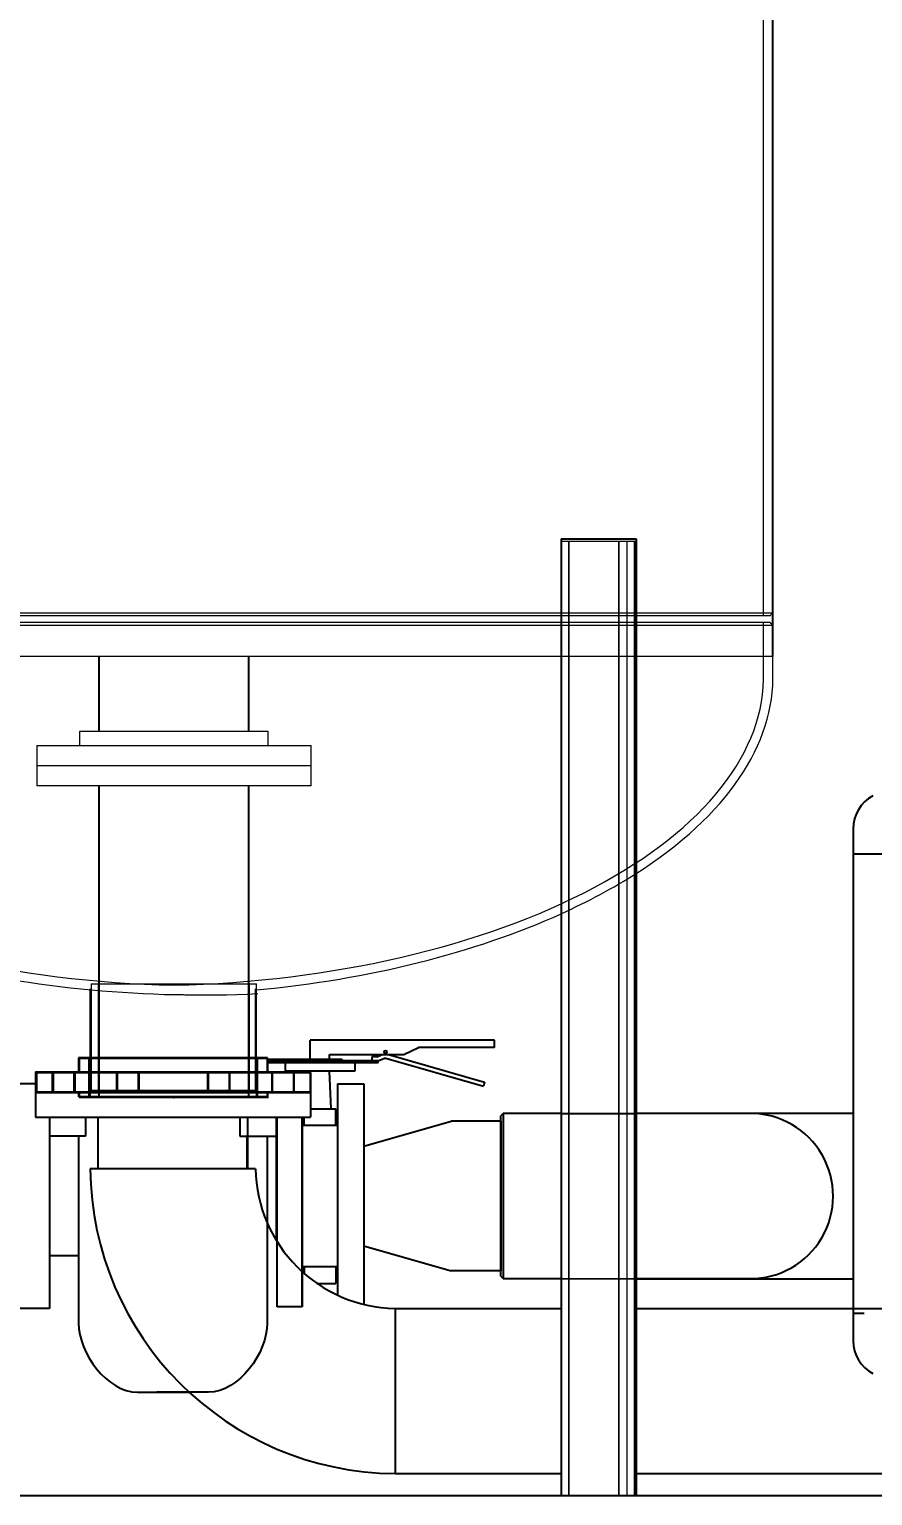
# Model space of a CAD drawing. Header units: inches. Extents: x 3739 to 4246, y 1221 to 1542.
# Drawn here: x 4115.9 to 4149.7, y 1288.5 to 1347.3 of the extents above; entities that cross this region are included whole.
import ezdxf

# ---------------------------------------------------------------- set-up
doc = ezdxf.new("R2010")
doc.units = ezdxf.units.IN
doc.header["$MEASUREMENT"] = 0
doc.header["$PDSIZE"] = -1
for name, color, linetype in [('WATANK', 7, 'Continuous'), ('WCTANK', 7, 'Continuous'), ('WNOTANK', 7, 'Continuous'), ('WOTANK', 7, 'Continuous')]:
    doc.layers.add(name, color=color, linetype=linetype)
doc.dimstyles.new('General Dimension', dxfattribs={"dimtxt": 3.5, "dimasz": 4, "dimexe": 1, "dimexo": 0.5, "dimgap": 0.09, "dimtad": 0, "dimtih": 1, "dimtoh": 1, "dimdec": 3, "dimzin": 0, "dimdsep": 46, "dimlunit": 5, "dimtxsty": 'Standard', "dimcen": 0.09, "dimadec": 0, "dimazin": 0, "dimtfac": 1, "dimtdec": 3, "dimtofl": 0, "dimtmove": 0, "dimatfit": 3, "dimfxl": 1, "dimtolj": 1, "dimtzin": 0, "dimarcsym": 0})

# ---------------------------------------------------------------- blocks, each defined once
blk = doc.blocks.new('*D47')
at = {"layer": 'Defpoints', "color": 0}
for p in [(4121.707, 1406.069), (4173.981, 1278.535), (4179.948, 1278.535)]:
    blk.add_point(p, dxfattribs=at)
at = {"layer": 'WCTANK', "color": 0, "lineweight": -2}
for p, q in [((4122.207, 1406.069), (4180.948, 1406.069)), ((4179.948, 1402.069), (4179.948, 1346.475)), ((4179.948, 1282.535), (4179.948, 1338.129)), ((4174.481, 1278.535), (4180.948, 1278.535))]:
    blk.add_line(p, q, dxfattribs=at)
at = {"layer": 'WCTANK', "color": 0}
for points in [[(4179.281, 1402.069), (4180.614, 1402.069), (4179.948, 1406.069)], [(4179.281, 1282.535), (4180.614, 1282.535), (4179.948, 1278.535)]]:
    blk.add_solid(points, dxfattribs=at)
at = {"layer": 'WCTANK', "color": 0, "insert": (4179.948, 1342.302), "char_height": 3.5, "attachment_point": 5}
blk.add_mtext('\\A1;127{\\H1x;\\S1/2;}', dxfattribs=at)
blk = doc.blocks.new('*D48')
at = {"layer": 'Defpoints', "color": 0}
for p in [(4121.707, 1384.16), (4173.981, 1278.535), (4179.948, 1278.535)]:
    blk.add_point(p, dxfattribs=at)
at = {"layer": 'WOTANK', "color": 0, "lineweight": -2}
for p, q in [((4122.207, 1384.16), (4180.948, 1384.16)), ((4179.948, 1380.16), (4179.948, 1335.521)), ((4179.948, 1282.535), (4179.948, 1327.174)), ((4174.481, 1278.535), (4180.948, 1278.535))]:
    blk.add_line(p, q, dxfattribs=at)
at = {"layer": 'WOTANK', "color": 0}
for points in [[(4179.281, 1380.16), (4180.614, 1380.16), (4179.948, 1384.16)], [(4179.281, 1282.535), (4180.614, 1282.535), (4179.948, 1278.535)]]:
    blk.add_solid(points, dxfattribs=at)
at = {"layer": 'WOTANK', "color": 0, "insert": (4179.948, 1331.348), "char_height": 3.5, "attachment_point": 5}
blk.add_mtext('\\A1;105{\\H1x;\\S5/8;}', dxfattribs=at)

msp = doc.modelspace()

# ---------------------------------------------------------------- linework, layer by layer
at = {"color": 0, "linetype": 'Continuous'}
msp.add_line((4030.0285, 1288.5352), (4173.9813, 1288.5352), dxfattribs=at)
msp.add_line((4030.0285, 1288.5352), (4173.9813, 1288.5352), dxfattribs=at)
at = {"layer": 'WATANK', "color": 0, "linetype": 'Continuous'}
for p, q in [((4137.216, 1326.8729), (4140.2229, 1326.8729)), ((4137.216, 1326.8729), (4137.216, 1288.5352)), ((4137.216, 1326.8729), (4140.2229, 1326.8729)), ((4137.216, 1326.8729), (4137.216, 1288.5352)), ((4140.2229, 1326.8729), (4140.2229, 1288.5352)), ((4140.2229, 1326.8729), (4140.2229, 1288.5352)), ((4148.922, 1315.2548), (4148.922, 1296.0322)), ((4148.922, 1315.2548), (4148.922, 1296.0322)), ((4156.8608, 1314.2352), (4148.922, 1314.2352)), ((4156.8608, 1314.2352), (4148.922, 1314.2352)), ((4134.5521, 1306.7853), (4127.1642, 1306.7853)), ((4127.1642, 1306.0114), (4127.1642, 1306.7853)), ((4134.5521, 1306.7853), (4127.1642, 1306.7853)), ((4127.1642, 1306.0114), (4127.1642, 1306.7853)), ((4130.9172, 1306.2069), (4131.5095, 1306.4946)), ((4130.9172, 1306.2069), (4131.5095, 1306.4946)), ((4134.5521, 1306.4946), (4131.5095, 1306.4946)), ((4134.5521, 1306.4946), (4131.5095, 1306.4946)), ((4134.5521, 1306.4946), (4134.5521, 1306.7853)), ((4134.5521, 1306.4946), (4134.5521, 1306.7853)), ((4121.664, 1306.0728), (4117.8754, 1306.0728)), ((4121.664, 1306.0728), (4117.8754, 1306.0728)), ((4118.3463, 1305.9532), (4118.3463, 1305.6006)), ((4118.3463, 1305.9532), (4118.3463, 1305.6006)), ((4125.4527, 1306.0728), (4121.664, 1306.0728)), ((4125.4527, 1306.0728), (4121.664, 1306.0728)), ((4128.44, 1306.0114), (4125.4527, 1306.0114)), ((4128.44, 1306.0114), (4125.4527, 1306.0114)), ((4129.8854, 1305.9519), (4125.4527, 1305.9519)), ((4129.8854, 1305.9519), (4125.4527, 1305.9519)), ((4127.94, 1306.2069), (4130.9172, 1306.2069)), ((4127.94, 1306.0114), (4127.94, 1306.2069)), ((4127.94, 1306.2069), (4130.9172, 1306.2069)), ((4127.94, 1306.0114), (4127.94, 1306.2069)), ((4128.44, 1306.0114), (4128.44, 1305.9519)), ((4128.44, 1306.0114), (4128.44, 1305.9519)), ((4129.8509, 1306.1186), (4129.629, 1306.1186)), ((4129.629, 1306.1186), (4129.629, 1305.9519)), ((4129.8509, 1306.1186), (4129.629, 1306.1186)), ((4129.629, 1306.1186), (4129.629, 1305.9519)), ((4129.8509, 1306.1186), (4130.0553, 1306.2069)), ((4129.8509, 1306.1186), (4130.0553, 1306.2069)), ((4129.8854, 1305.9519), (4130.1415, 1306.0627)), ((4129.8854, 1305.9519), (4130.1415, 1306.0627)), ((4129.8854, 1305.8686), (4129.8854, 1305.9519)), ((4129.8854, 1305.8686), (4129.8854, 1305.9519)), ((4130.1415, 1306.0627), (4130.1954, 1306.0641)), ((4130.1415, 1306.0627), (4130.1954, 1306.0641)), ((4130.1954, 1306.0641), (4134.1056, 1304.9401)), ((4130.1954, 1306.0641), (4134.1056, 1304.9401)), ((4130.3016, 1306.2069), (4134.1516, 1305.1003)), ((4130.3016, 1306.2069), (4134.1516, 1305.1003)), ((4116.1514, 1305.5115), (4121.664, 1305.5115)), ((4116.1514, 1305.5115), (4121.664, 1305.5115)), ((4121.664, 1305.5115), (4127.1767, 1305.5115)), ((4121.664, 1305.5115), (4127.1767, 1305.5115)), ((4129.8854, 1305.8686), (4125.4527, 1305.8686)), ((4129.8854, 1305.8686), (4125.4527, 1305.8686)), ((4126.1562, 1305.8686), (4126.1562, 1305.5385)), ((4126.1562, 1305.8686), (4126.1562, 1305.5385)), ((4128.9479, 1305.5385), (4126.1562, 1305.5385)), ((4128.9479, 1305.5385), (4126.1562, 1305.5385)), ((4128.0087, 1304.0353), (4127.94, 1305.5385)), ((4128.0087, 1304.0353), (4127.94, 1305.5385)), ((4128.9479, 1305.8686), (4128.9479, 1305.5385)), ((4128.9479, 1305.8686), (4128.9479, 1305.5385)), ((4116.1514, 1305.0385), (4114.665, 1305.0385)), ((4116.1514, 1305.0385), (4114.665, 1305.0385)), ((4118.3439, 1304.7598), (4121.664, 1304.7598)), ((4118.3439, 1304.7598), (4121.664, 1304.7598)), ((4121.664, 1304.7598), (4124.9841, 1304.7598)), ((4121.664, 1304.7598), (4124.9841, 1304.7598)), ((4128.2604, 1305.0385), (4128.2604, 1296.5638)), ((4128.2604, 1305.0385), (4129.3077, 1305.0385)), ((4128.2604, 1305.0385), (4128.2604, 1296.5638)), ((4128.2604, 1305.0385), (4129.3077, 1305.0385)), ((4129.3077, 1305.0385), (4129.3077, 1296.1954)), ((4129.3077, 1305.0385), (4129.3077, 1296.1954)), ((4134.1516, 1305.1003), (4134.1056, 1304.9401)), ((4134.1516, 1305.1003), (4134.1056, 1304.9401)), ((4121.664, 1304.6963), (4116.1514, 1304.6963)), ((4116.1514, 1304.6963), (4116.1514, 1303.6963)), ((4121.664, 1304.6963), (4116.1514, 1304.6963)), ((4116.1514, 1304.6963), (4116.1514, 1303.6963)), ((4121.664, 1304.5092), (4117.8754, 1304.5092)), ((4121.664, 1304.5092), (4117.8754, 1304.5092)), ((4127.1767, 1304.6963), (4121.664, 1304.6963)), ((4127.1767, 1304.6963), (4121.664, 1304.6963)), ((4125.4527, 1304.5092), (4121.664, 1304.5092)), ((4125.4527, 1304.5092), (4121.664, 1304.5092)), ((4127.1767, 1304.6963), (4127.1767, 1303.6963)), ((4127.1767, 1304.6963), (4127.1767, 1303.6963)), ((4116.1514, 1303.6963), (4127.1767, 1303.6963)), ((4116.1514, 1303.6963), (4127.1767, 1303.6963)), ((4116.715, 1303.6963), (4116.715, 1296.032)), ((4116.715, 1303.6963), (4116.715, 1296.032)), ((4118.1616, 1303.6963), (4118.1616, 1302.9367)), ((4118.1616, 1303.6963), (4118.1616, 1302.9367)), ((4118.664, 1301.6285), (4118.664, 1303.6963)), ((4118.664, 1301.6285), (4118.664, 1303.6963)), ((4124.3499, 1303.6963), (4124.3499, 1302.9367)), ((4124.3499, 1303.6963), (4124.3499, 1302.9367)), ((4124.664, 1301.6285), (4124.664, 1303.6963)), ((4124.664, 1301.6285), (4124.664, 1303.6963)), ((4125.7965, 1303.6963), (4125.7965, 1298.7739)), ((4125.7965, 1303.6963), (4125.7965, 1298.7739)), ((4126.8437, 1303.6963), (4126.8437, 1297.5042)), ((4126.8437, 1303.6963), (4126.8437, 1297.5042)), ((4126.9166, 1303.3686), (4126.9166, 1303.6963)), ((4126.9166, 1303.3686), (4126.9166, 1303.6963)), ((4127.1767, 1304.0353), (4128.1875, 1304.0353)), ((4127.1767, 1304.0353), (4128.1875, 1304.0353)), ((4128.1875, 1303.3686), (4128.1875, 1304.0353)), ((4128.1875, 1303.3686), (4128.1875, 1304.0353)), ((4134.8109, 1297.3186), (4134.8109, 1303.7519)), ((4134.8109, 1297.3186), (4134.8109, 1303.7519)), ((4137.216, 1303.8453), (4134.9043, 1303.8453)), ((4137.216, 1303.8453), (4134.9043, 1303.8453)), ((4144.8025, 1303.8477), (4140.2229, 1303.8477)), ((4144.8025, 1303.8477), (4140.2229, 1303.8477)), ((4144.8104, 1303.8453), (4140.2229, 1303.8453)), ((4144.8104, 1303.8453), (4140.2229, 1303.8453)), ((4148.922, 1303.8477), (4144.8025, 1303.8477)), ((4148.922, 1303.8477), (4144.8025, 1303.8477)), ((4128.2604, 1303.3686), (4126.8437, 1303.3686)), ((4126.8437, 1303.3686), (4126.8437, 1297.7019)), ((4128.2604, 1303.3686), (4126.8437, 1303.3686)), ((4126.8437, 1303.3686), (4126.8437, 1297.7019)), ((4128.2604, 1303.3686), (4128.2604, 1297.7019)), ((4128.2604, 1303.3686), (4128.2604, 1297.7019)), ((4129.3077, 1302.5353), (4132.8077, 1303.5353)), ((4129.3077, 1302.5353), (4132.8077, 1303.5353)), ((4134.8077, 1303.5353), (4132.8077, 1303.5353)), ((4134.8077, 1303.5353), (4132.8077, 1303.5353)), ((4134.8077, 1303.5353), (4134.8077, 1297.5353)), ((4134.8077, 1303.5353), (4134.8077, 1297.5353)), ((4134.8109, 1303.5353), (4134.8109, 1297.5353)), ((4134.8109, 1303.5353), (4134.8109, 1297.5353)), ((4118.1616, 1302.9367), (4116.715, 1302.9367)), ((4117.8845, 1302.9367), (4116.715, 1302.9367)), ((4118.1616, 1302.9367), (4116.715, 1302.9367)), ((4117.8845, 1302.9367), (4116.715, 1302.9367)), ((4117.8845, 1302.9367), (4117.8845, 1295.4463)), ((4117.8845, 1302.9367), (4117.8845, 1295.4463)), ((4124.3499, 1302.9367), (4125.7965, 1302.9367)), ((4124.3499, 1302.9367), (4125.7965, 1302.9367)), ((4124.627, 1302.9367), (4124.627, 1301.6296)), ((4124.627, 1302.9367), (4125.7965, 1302.9367)), ((4124.627, 1302.9367), (4124.627, 1301.6296)), ((4124.627, 1302.9367), (4125.7965, 1302.9367)), ((4129.3077, 1302.5353), (4129.3077, 1298.5353)), ((4129.3077, 1302.5353), (4129.3077, 1298.5353)), ((4124.9742, 1301.6297), (4118.3539, 1301.6274)), ((4124.9742, 1301.6297), (4118.3539, 1301.6274)), ((4134.8109, 1300.5353), (4134.8109, 1300.5353)), ((4134.8109, 1300.5353), (4134.8266, 1300.5353)), ((4134.8109, 1300.5353), (4134.8109, 1300.5353)), ((4134.8109, 1300.5353), (4134.8266, 1300.5353)), ((4129.3077, 1298.5353), (4132.8077, 1297.5353)), ((4129.3077, 1298.5353), (4132.8077, 1297.5353)), ((4117.8845, 1298.1338), (4116.715, 1298.1338)), ((4117.8845, 1298.1338), (4116.715, 1298.1338)), ((4128.2604, 1297.7019), (4126.8437, 1297.7019)), ((4128.2604, 1297.7019), (4126.8437, 1297.7019)), ((4126.9166, 1297.7019), (4126.9166, 1297.4393)), ((4126.9166, 1297.7019), (4126.9166, 1297.4393)), ((4128.1875, 1297.7019), (4128.1875, 1297.0353)), ((4128.1875, 1297.7019), (4128.1875, 1297.0353)), ((4134.8077, 1297.5353), (4132.8077, 1297.5353)), ((4134.8077, 1297.5353), (4132.8077, 1297.5353)), ((4134.9043, 1297.2253), (4137.216, 1297.2253)), ((4134.9043, 1297.2253), (4137.216, 1297.2253)), ((4140.2229, 1297.2253), (4144.8104, 1297.2253)), ((4140.2229, 1297.2253), (4144.8104, 1297.2253)), ((4140.2229, 1297.2227), (4144.8025, 1297.2227)), ((4140.2229, 1297.2227), (4144.8025, 1297.2227)), ((4144.8025, 1297.2227), (4148.922, 1297.2227)), ((4144.8025, 1297.2227), (4148.922, 1297.2227)), ((4127.4362, 1297.0353), (4128.1875, 1297.0353)), ((4127.4362, 1297.0353), (4128.1875, 1297.0353)), ((4116.715, 1296.032), (4114.665, 1296.032)), ((4116.715, 1296.032), (4114.665, 1296.032)), ((4130.5717, 1296.0322), (4130.5695, 1289.4118)), ((4130.5717, 1296.0322), (4130.5695, 1289.4118)), ((4130.5717, 1296.0322), (4137.216, 1296.0322)), ((4130.5717, 1296.0322), (4137.216, 1296.0322)), ((4140.2229, 1296.0322), (4150.5144, 1296.0322)), ((4140.2229, 1296.0322), (4150.5144, 1296.0322)), ((4120.2398, 1292.6754), (4122.2717, 1292.6754)), ((4120.2398, 1292.6754), (4122.2717, 1292.6754)), ((4130.5695, 1289.4118), (4137.216, 1289.4118)), ((4130.5695, 1289.4118), (4137.216, 1289.4118)), ((4140.2229, 1289.4118), (4150.5167, 1289.4118)), ((4140.2229, 1289.4118), (4150.5167, 1289.4118)), ((4137.216, 1288.5352), (4140.2229, 1288.5352)), ((4137.216, 1288.5352), (4140.2229, 1288.5352))]:
    msp.add_line(p, q, dxfattribs=at)
at = {"layer": 'WATANK', "color": 0, "linetype": 'Continuous', "flags": 128}
for points in [[(4134.9042, 1303.8453), (4134.8576, 1303.7986), (4134.8109, 1303.7519)], [(4134.9042, 1303.8453), (4134.8576, 1303.7986), (4134.8109, 1303.7519)], [(4134.9042, 1303.8453), (4134.9042, 1303.8363), (4134.9041, 1303.8082), (4134.904, 1303.7594), (4134.9039, 1303.6884), (4134.9038, 1303.5939), (4134.9037, 1303.5182), (4134.9036, 1303.4331), (4134.9035, 1303.339), (4134.9035, 1303.236), (4134.9034, 1303.1245), (4134.9033, 1303.005), (4134.9033, 1302.8776), (4134.9033, 1302.5983), (4134.9031, 1302.3046), (4134.9029, 1302.0027), (4134.9028, 1301.6981), (4134.9027, 1301.496), (4134.9027, 1301.2961), (4134.9027, 1301.0994), (4134.9027, 1300.907), (4134.9027, 1300.7196), (4134.9027, 1300.538), (4134.9027, 1300.3657), (4134.9027, 1300.1864), (4134.9026, 1300.0001), (4134.9026, 1299.8075), (4134.9026, 1299.6097), (4134.9026, 1299.4077), (4134.9027, 1299.0998), (4134.9029, 1298.7909), (4134.9031, 1298.4873), (4134.9033, 1298.1964), (4134.9034, 1298.0686), (4134.9035, 1297.9488), (4134.9036, 1297.8371), (4134.9037, 1297.734), (4134.9038, 1297.6396), (4134.9038, 1297.5543), (4134.9038, 1297.4783), (4134.9038, 1297.4184), (4134.9038, 1297.3645), (4134.9039, 1297.3176), (4134.904, 1297.2791), (4134.9041, 1297.25), (4134.9042, 1297.2316), (4134.9042, 1297.2254)], [(4134.9042, 1303.8453), (4134.9042, 1303.8363), (4134.9041, 1303.8082), (4134.904, 1303.7594), (4134.9039, 1303.6884), (4134.9038, 1303.5939), (4134.9037, 1303.5182), (4134.9036, 1303.4331), (4134.9035, 1303.339), (4134.9035, 1303.236), (4134.9034, 1303.1245), (4134.9033, 1303.005), (4134.9033, 1302.8776), (4134.9033, 1302.5983), (4134.9031, 1302.3046), (4134.9029, 1302.0027), (4134.9028, 1301.6981), (4134.9027, 1301.496), (4134.9027, 1301.2961), (4134.9027, 1301.0994), (4134.9027, 1300.907), (4134.9027, 1300.7196), (4134.9027, 1300.538), (4134.9027, 1300.3657), (4134.9027, 1300.1864), (4134.9026, 1300.0001), (4134.9026, 1299.8075), (4134.9026, 1299.6097), (4134.9026, 1299.4077), (4134.9027, 1299.0998), (4134.9029, 1298.7909), (4134.9031, 1298.4873), (4134.9033, 1298.1964), (4134.9034, 1298.0686), (4134.9035, 1297.9488), (4134.9036, 1297.8371), (4134.9037, 1297.734), (4134.9038, 1297.6396), (4134.9038, 1297.5543), (4134.9038, 1297.4783), (4134.9038, 1297.4184), (4134.9038, 1297.3645), (4134.9039, 1297.3176), (4134.904, 1297.2791), (4134.9041, 1297.25), (4134.9042, 1297.2316), (4134.9042, 1297.2254)], [(4134.8109, 1297.3186), (4134.8576, 1297.2719), (4134.9042, 1297.2253)], [(4134.8109, 1297.3186), (4134.8576, 1297.2719), (4134.9042, 1297.2253)]]:
    msp.add_lwpolyline(points, dxfattribs=at)
at = {"layer": 'WATANK', "color": 0, "linetype": 'Continuous'}
msp.add_circle((4130.1867, 1306.311), 0.0542, dxfattribs=at)
msp.add_circle((4130.1867, 1306.311), 0.0542, dxfattribs=at)
for centre, radius, start, end in [((4150.422, 1315.2548), 1.5, 118.551023, 180), ((4150.422, 1315.2548), 1.5, 118.551023, 180), ((4144.8104, 1300.5352), 3.31, 269.591936, 90.001975), ((4144.8104, 1300.5352), 3.31, 269.591936, 90.001975), ((4130.6635, 1301.7215), 12.31, 180.437796, 269.562389), ((4130.6635, 1301.7215), 12.31, 180.437796, 269.562389), ((4130.6635, 1301.7215), 5.69, 180.924261, 269.075758), ((4130.6635, 1301.7215), 5.69, 180.924261, 269.075758)]:
    msp.add_arc(centre, radius, start, end, dxfattribs=at)
for points, degree in [([(4118.3439, 1308.8465), (4118.3439, 1306.0728)], 1), ([(4118.3439, 1308.8465), (4118.3439, 1306.0728)], 1), ([(4124.9841, 1306.0728), (4124.9841, 1308.8465)], 1), ([(4124.9841, 1306.0728), (4124.9841, 1308.8465)], 1), ([(4117.8754, 1306.0728), (4117.8754, 1305.5115)], 1), ([(4117.8754, 1306.0728), (4117.8754, 1305.5115)], 1), ([(4118.2963, 1306.0728), (4118.2963, 1304.5092)], 1), ([(4118.2963, 1306.0728), (4118.2963, 1304.5092)], 1), ([(4118.3439, 1306.0728), (4118.3439, 1304.7598)], 1), ([(4118.3439, 1306.0728), (4118.3439, 1304.7598)], 1), ([(4124.9841, 1304.7598), (4124.9841, 1306.0728)], 1), ([(4124.9841, 1304.7598), (4124.9841, 1306.0728)], 1), ([(4125.0318, 1304.5092), (4125.0318, 1306.0728)], 1), ([(4125.0318, 1304.5092), (4125.0318, 1306.0728)], 1), ([(4125.4527, 1305.5115), (4125.4527, 1306.0728)], 1), ([(4125.4527, 1305.5115), (4125.4527, 1306.0728)], 1), ([(4116.1514, 1305.5115), (4116.1514, 1304.6963)], 1), ([(4116.1514, 1305.5115), (4116.1514, 1304.6963)], 1), ([(4116.8245, 1305.5115), (4116.8245, 1304.6963)], 1), ([(4116.8245, 1305.5115), (4116.8245, 1304.6963)], 1), ([(4117.7066, 1304.6963), (4117.7066, 1305.5115)], 1), ([(4117.7066, 1304.6963), (4117.7066, 1305.5115)], 1), ([(4119.4011, 1305.5115), (4119.4011, 1304.6963)], 1), ([(4119.4011, 1305.5115), (4119.4011, 1304.6963)], 1), ([(4120.2831, 1304.6963), (4120.2831, 1305.5115)], 1), ([(4120.2831, 1304.6963), (4120.2831, 1305.5115)], 1), ([(4123.045, 1305.5115), (4123.045, 1304.6963)], 1), ([(4123.045, 1305.5115), (4123.045, 1304.6963)], 1), ([(4123.927, 1304.6963), (4123.927, 1305.5115)], 1), ([(4123.927, 1304.6963), (4123.927, 1305.5115)], 1), ([(4125.6215, 1305.5115), (4125.6215, 1304.6963)], 1), ([(4125.6215, 1305.5115), (4125.6215, 1304.6963)], 1), ([(4126.5036, 1304.6963), (4126.5036, 1305.5115)], 1), ([(4126.5036, 1304.6963), (4126.5036, 1305.5115)], 1), ([(4127.1767, 1304.6963), (4127.1767, 1305.5115)], 1), ([(4127.1767, 1304.6963), (4127.1767, 1305.5115)], 1), ([(4117.8754, 1304.6963), (4117.8754, 1304.5092)], 1), ([(4117.8754, 1304.6963), (4117.8754, 1304.5092)], 1), ([(4125.4527, 1304.5092), (4125.4527, 1304.6963)], 1), ([(4125.4527, 1304.5092), (4125.4527, 1304.6963)], 1), ([(4117.8845, 1295.4463), (4117.8845, 1294.2341), (4119.0275, 1292.6754), (4120.2398, 1292.6754)], 3), ([(4117.8845, 1295.4463), (4117.8845, 1294.2341), (4119.0275, 1292.6754), (4120.2398, 1292.6754)], 3), ([(4122.2717, 1292.6754), (4122.2858, 1292.6754), (4122.2998, 1292.6756), (4122.3138, 1292.6761)], 3), ([(4122.2717, 1292.6754), (4122.2858, 1292.6754), (4122.2998, 1292.6756), (4122.3138, 1292.6761)], 3)]:
    msp.add_open_spline(points, degree=degree, dxfattribs=at)
msp.add_point((4121.664, 1304.5092), dxfattribs=at)
msp.add_point((4121.664, 1304.5092), dxfattribs=at)
at = {"layer": 'WCTANK', "color": 0, "linetype": 'Continuous', "lineweight": 15}
for p, q in [((4137.2229, 1326.7852), (4140.2229, 1326.7852)), ((4137.2229, 1326.7852), (4137.2229, 1288.5352)), ((4137.2229, 1326.7852), (4140.2229, 1326.7852)), ((4137.2229, 1326.7852), (4137.2229, 1288.5352)), ((4137.5354, 1288.5352), (4137.5354, 1326.7852)), ((4137.5354, 1326.7852), (4137.5354, 1288.5352)), ((4137.5354, 1288.5352), (4137.5354, 1326.7852)), ((4137.5354, 1326.7852), (4137.5354, 1288.5352)), ((4139.5354, 1288.5352), (4139.5354, 1326.7852)), ((4139.5354, 1326.7852), (4139.5354, 1288.5352)), ((4139.5354, 1288.5352), (4139.5354, 1326.7852)), ((4139.5354, 1326.7852), (4139.5354, 1288.5352)), ((4139.8479, 1326.7852), (4139.8479, 1288.5352)), ((4139.8479, 1326.7852), (4139.8479, 1288.5352)), ((4140.1604, 1288.5352), (4140.1604, 1326.7852)), ((4140.1604, 1326.7852), (4140.1604, 1288.5352)), ((4140.1604, 1288.5352), (4140.1604, 1326.7852)), ((4140.1604, 1326.7852), (4140.1604, 1288.5352)), ((4140.2229, 1326.7852), (4140.2229, 1288.5352)), ((4140.2229, 1326.7852), (4140.2229, 1288.5352)), ((4106.1902, 1323.9102), (4121.7065, 1323.9102)), ((4106.1902, 1323.9102), (4121.7065, 1323.9102)), ((4121.7065, 1323.7852), (4106.1902, 1323.7852)), ((4121.7065, 1323.7852), (4106.1902, 1323.7852)), ((4106.1902, 1323.5352), (4137.2229, 1323.5352)), ((4106.1902, 1323.5352), (4137.2229, 1323.5352)), ((4121.7065, 1323.9102), (4137.2229, 1323.9102)), ((4121.7065, 1323.9102), (4137.2229, 1323.9102)), ((4137.2229, 1323.7852), (4121.7065, 1323.7852)), ((4137.2229, 1323.7852), (4121.7065, 1323.7852)), ((4137.2229, 1323.9102), (4140.2229, 1323.9102)), ((4137.2229, 1323.9102), (4140.2229, 1323.9102)), ((4140.2229, 1323.7852), (4137.2229, 1323.7852)), ((4140.2229, 1323.7852), (4137.2229, 1323.7852)), ((4137.2229, 1323.5352), (4140.2229, 1323.5352)), ((4137.2229, 1323.5352), (4140.2229, 1323.5352)), ((4140.2229, 1323.9102), (4145.7065, 1323.9102)), ((4140.2229, 1323.9102), (4145.7065, 1323.9102)), ((4145.5815, 1323.7852), (4140.2229, 1323.7852)), ((4145.5815, 1323.7852), (4140.2229, 1323.7852)), ((4140.2229, 1323.5352), (4145.5815, 1323.5352)), ((4140.2229, 1323.5352), (4145.5815, 1323.5352)), ((4106.1902, 1323.4102), (4137.2229, 1323.4102)), ((4106.1902, 1323.4102), (4137.2229, 1323.4102)), ((4137.2229, 1323.4102), (4140.2229, 1323.4102)), ((4137.2229, 1323.4102), (4140.2229, 1323.4102)), ((4140.2229, 1323.4102), (4145.7065, 1323.4102)), ((4140.2229, 1323.4102), (4145.7065, 1323.4102)), ((4118.394, 1309.0352), (4121.7065, 1309.0352)), ((4118.394, 1309.0352), (4121.7065, 1309.0352)), ((4121.7065, 1309.0352), (4125.019, 1309.0352)), ((4121.7065, 1309.0352), (4125.019, 1309.0352)), ((4121.7065, 1306.0327), (4117.9265, 1306.0327)), ((4121.7065, 1306.0327), (4117.9265, 1306.0327)), ((4125.4865, 1306.0327), (4121.7065, 1306.0327)), ((4125.4865, 1306.0327), (4121.7065, 1306.0327)), ((4116.2065, 1305.4727), (4121.7065, 1305.4727)), ((4116.2065, 1305.4727), (4121.7065, 1305.4727)), ((4121.7065, 1305.4727), (4127.2065, 1305.4727)), ((4121.7065, 1305.4727), (4127.2065, 1305.4727)), ((4121.7065, 1304.6593), (4116.2065, 1304.6593)), ((4121.7065, 1304.6593), (4116.2065, 1304.6593)), ((4121.7065, 1304.4727), (4117.9265, 1304.4727)), ((4121.7065, 1304.4727), (4117.9265, 1304.4727)), ((4118.394, 1304.7227), (4121.7065, 1304.7227)), ((4118.394, 1304.7227), (4121.7065, 1304.7227)), ((4121.7065, 1304.7227), (4125.019, 1304.7227)), ((4121.7065, 1304.7227), (4125.019, 1304.7227)), ((4127.2065, 1304.6593), (4121.7065, 1304.6593)), ((4127.2065, 1304.6593), (4121.7065, 1304.6593)), ((4125.4865, 1304.4727), (4121.7065, 1304.4727)), ((4125.4865, 1304.4727), (4121.7065, 1304.4727)), ((4137.2229, 1288.5352), (4140.2229, 1288.5352)), ((4137.2229, 1288.5352), (4140.2229, 1288.5352))]:
    msp.add_line(p, q, dxfattribs=at)
at = {"layer": 'WCTANK', "color": 0, "linetype": 'Continuous', "lineweight": 0}
msp.add_line((4121.7065, 1308.6075), (4122.0816, 1308.6075), dxfattribs=at)
msp.add_line((4121.7065, 1308.6075), (4122.0816, 1308.6075), dxfattribs=at)
at = {"layer": 'WCTANK', "color": 0, "linetype": 'Continuous', "lineweight": 15}
for major_axis, ratio, start_param, end_param in [((23.625, -0.7333), 0.4995788, 3.1415927, 4.7278938), ((23.625, -0.7333), 0.4995788, 3.1415927, 4.7278938), ((-23.625, -0.7333), 0.4995788, 1.5552915, 3.1415927), ((-23.625, -0.7333), 0.4995788, 1.5552915, 3.1415927), ((-24, -0.7401), 0.5073921, 2.4362209, 3.1415927), ((-24, -0.7401), 0.5073921, 2.4362209, 3.1415927), ((-24, -0.7401), 0.5073921, 2.2580541, 2.4362209), ((-24, -0.7401), 0.5073921, 2.2580541, 2.4362209), ((24, -0.7401), 0.5073921, 4.0251312, 4.5895891), ((24, -0.7401), 0.5073921, 4.0251312, 4.5895891), ((-24, -0.7401), 0.5073921, 1.6935962, 2.2580541), ((-24, -0.7401), 0.5073921, 1.6935962, 2.2580541), ((24, -0.7401), 0.5073921, 4.5895891, 4.8682195), ((24, -0.7401), 0.5073921, 4.5895891, 4.8682195)]:
    msp.add_ellipse((4121.7065, 1320.795), major_axis=major_axis, ratio=ratio, start_param=start_param, end_param=end_param, dxfattribs=at)
for points in [[(4145.3315, 1323.7852), (4145.3315, 1383.7852)], [(4145.3315, 1323.7852), (4145.3315, 1383.7852)], [(4145.7065, 1323.9102), (4145.7065, 1369.4402)], [(4145.7065, 1323.9102), (4145.7065, 1369.4402)], [(4145.3315, 1321.5283), (4145.3315, 1323.5352)], [(4145.3315, 1321.5283), (4145.3315, 1323.5352)], [(4145.5815, 1323.7852), (4145.7065, 1323.9102)], [(4145.5815, 1323.7852), (4145.7065, 1323.9102)], [(4145.7065, 1323.4102), (4145.5815, 1323.5352)], [(4145.7065, 1323.4102), (4145.5815, 1323.5352)], [(4145.7065, 1321.5352), (4145.7065, 1323.4102)], [(4145.7065, 1321.5352), (4145.7065, 1323.4102)], [(4118.394, 1309.0352), (4118.394, 1308.8)], [(4118.394, 1309.0352), (4118.394, 1308.8)], [(4118.674, 1309.0352), (4118.674, 1304.7227)], [(4118.674, 1309.0352), (4118.674, 1304.7227)], [(4124.739, 1304.7227), (4124.739, 1309.0352)], [(4124.739, 1304.7227), (4124.739, 1309.0352)], [(4125.019, 1308.8), (4125.019, 1309.0352)], [(4125.019, 1308.8), (4125.019, 1309.0352)], [(4118.394, 1308.8), (4118.394, 1306.0327)], [(4118.394, 1308.8), (4118.394, 1306.0327)], [(4125.019, 1306.0327), (4125.019, 1308.8)], [(4125.019, 1306.0327), (4125.019, 1308.8)], [(4117.9265, 1306.0327), (4117.9265, 1305.4727)], [(4117.9265, 1306.0327), (4117.9265, 1305.4727)], [(4118.3465, 1306.0327), (4118.3465, 1304.4727)], [(4118.3465, 1306.0327), (4118.3465, 1304.4727)], [(4118.394, 1306.0327), (4118.394, 1304.7227)], [(4118.394, 1306.0327), (4118.394, 1304.7227)], [(4125.019, 1304.7227), (4125.019, 1306.0327)], [(4125.019, 1304.7227), (4125.019, 1306.0327)], [(4125.0665, 1304.4727), (4125.0665, 1306.0327)], [(4125.0665, 1304.4727), (4125.0665, 1306.0327)], [(4125.4865, 1305.4727), (4125.4865, 1306.0327)], [(4125.4865, 1305.4727), (4125.4865, 1306.0327)], [(4116.2065, 1305.4727), (4116.2065, 1304.6593)], [(4116.2065, 1305.4727), (4116.2065, 1304.6593)], [(4116.8781, 1305.4727), (4116.8781, 1304.6593)], [(4116.8781, 1305.4727), (4116.8781, 1304.6593)], [(4117.7581, 1304.6593), (4117.7581, 1305.4727)], [(4117.7581, 1304.6593), (4117.7581, 1305.4727)], [(4119.4488, 1305.4727), (4119.4488, 1304.6593)], [(4119.4488, 1305.4727), (4119.4488, 1304.6593)], [(4120.3288, 1304.6593), (4120.3288, 1305.4727)], [(4120.3288, 1304.6593), (4120.3288, 1305.4727)], [(4123.0843, 1305.4727), (4123.0843, 1304.6593)], [(4123.0843, 1305.4727), (4123.0843, 1304.6593)], [(4123.9643, 1304.6593), (4123.9643, 1305.4727)], [(4123.9643, 1304.6593), (4123.9643, 1305.4727)], [(4125.655, 1305.4727), (4125.655, 1304.6593)], [(4125.655, 1305.4727), (4125.655, 1304.6593)], [(4126.535, 1304.6593), (4126.535, 1305.4727)], [(4126.535, 1304.6593), (4126.535, 1305.4727)], [(4127.2065, 1304.6593), (4127.2065, 1305.4727)], [(4127.2065, 1304.6593), (4127.2065, 1305.4727)], [(4117.9265, 1304.6593), (4117.9265, 1304.4727)], [(4117.9265, 1304.6593), (4117.9265, 1304.4727)], [(4125.4865, 1304.4727), (4125.4865, 1304.6593)], [(4125.4865, 1304.4727), (4125.4865, 1304.6593)]]:
    msp.add_open_spline(points, degree=1, dxfattribs=at)
at = {"layer": 'WCTANK', "color": 0, "linetype": 'Continuous', "lineweight": 0}
msp.add_point((4121.7065, 1304.4727), dxfattribs=at)
msp.add_point((4121.7065, 1304.4727), dxfattribs=at)
at = {"layer": 'WNOTANK', "color": 0, "linetype": 'Continuous'}
for p, q in [((4148.922, 1315.2548), (4148.922, 1296.0322)), ((4148.922, 1315.2548), (4148.922, 1296.0322)), ((4155.3526, 1314.2352), (4148.922, 1314.2352)), ((4155.3526, 1314.2352), (4148.922, 1314.2352)), ((4134.5521, 1306.7853), (4127.1642, 1306.7853)), ((4127.1642, 1306.0114), (4127.1642, 1306.7853)), ((4134.5521, 1306.7853), (4127.1642, 1306.7853)), ((4127.1642, 1306.0114), (4127.1642, 1306.7853)), ((4130.9172, 1306.2069), (4131.5095, 1306.4946)), ((4130.9172, 1306.2069), (4131.5095, 1306.4946)), ((4134.5521, 1306.4946), (4131.5095, 1306.4946)), ((4134.5521, 1306.4946), (4131.5095, 1306.4946)), ((4134.5521, 1306.4946), (4134.5521, 1306.7853)), ((4134.5521, 1306.4946), (4134.5521, 1306.7853)), ((4121.664, 1306.0728), (4117.8754, 1306.0728)), ((4121.664, 1306.0728), (4117.8754, 1306.0728)), ((4118.3463, 1305.9532), (4118.3463, 1305.6006)), ((4118.3463, 1305.9532), (4118.3463, 1305.6006)), ((4125.4527, 1306.0728), (4121.664, 1306.0728)), ((4125.4527, 1306.0728), (4121.664, 1306.0728)), ((4128.44, 1306.0114), (4125.4527, 1306.0114)), ((4128.44, 1306.0114), (4125.4527, 1306.0114)), ((4129.8854, 1305.9519), (4125.4527, 1305.9519)), ((4129.8854, 1305.9519), (4125.4527, 1305.9519)), ((4127.94, 1306.2069), (4130.9172, 1306.2069)), ((4127.94, 1306.0114), (4127.94, 1306.2069)), ((4127.94, 1306.2069), (4130.9172, 1306.2069)), ((4127.94, 1306.0114), (4127.94, 1306.2069)), ((4128.44, 1306.0114), (4128.44, 1305.9519)), ((4128.44, 1306.0114), (4128.44, 1305.9519)), ((4129.8509, 1306.1186), (4129.629, 1306.1186)), ((4129.629, 1306.1186), (4129.629, 1305.9519)), ((4129.8509, 1306.1186), (4129.629, 1306.1186)), ((4129.629, 1306.1186), (4129.629, 1305.9519)), ((4129.8509, 1306.1186), (4130.0553, 1306.2069)), ((4129.8509, 1306.1186), (4130.0553, 1306.2069)), ((4129.8854, 1305.9519), (4130.1415, 1306.0627)), ((4129.8854, 1305.9519), (4130.1415, 1306.0627)), ((4129.8854, 1305.8686), (4129.8854, 1305.9519)), ((4129.8854, 1305.8686), (4129.8854, 1305.9519)), ((4130.1415, 1306.0627), (4130.1954, 1306.0641)), ((4130.1415, 1306.0627), (4130.1954, 1306.0641)), ((4130.1954, 1306.0641), (4134.1056, 1304.9401)), ((4130.1954, 1306.0641), (4134.1056, 1304.9401)), ((4130.3016, 1306.2069), (4134.1516, 1305.1003)), ((4130.3016, 1306.2069), (4134.1516, 1305.1003)), ((4116.1514, 1305.5115), (4121.664, 1305.5115)), ((4116.1514, 1305.5115), (4121.664, 1305.5115)), ((4121.664, 1305.5115), (4127.1767, 1305.5115)), ((4121.664, 1305.5115), (4127.1767, 1305.5115)), ((4129.8854, 1305.8686), (4125.4527, 1305.8686)), ((4129.8854, 1305.8686), (4125.4527, 1305.8686)), ((4126.1562, 1305.8686), (4126.1562, 1305.5385)), ((4126.1562, 1305.8686), (4126.1562, 1305.5385)), ((4128.9479, 1305.5385), (4126.1562, 1305.5385)), ((4128.9479, 1305.5385), (4126.1562, 1305.5385)), ((4128.0087, 1304.0353), (4127.94, 1305.5385)), ((4128.0087, 1304.0353), (4127.94, 1305.5385)), ((4128.9479, 1305.8686), (4128.9479, 1305.5385)), ((4128.9479, 1305.8686), (4128.9479, 1305.5385)), ((4116.1514, 1305.0385), (4114.665, 1305.0385)), ((4116.1514, 1305.0385), (4114.665, 1305.0385)), ((4118.3439, 1304.7598), (4121.664, 1304.7598)), ((4118.3439, 1304.7598), (4121.664, 1304.7598)), ((4121.664, 1304.7598), (4124.9841, 1304.7598)), ((4121.664, 1304.7598), (4124.9841, 1304.7598)), ((4128.2604, 1305.0385), (4128.2604, 1296.5638)), ((4128.2604, 1305.0385), (4129.3077, 1305.0385)), ((4128.2604, 1305.0385), (4128.2604, 1296.5638)), ((4128.2604, 1305.0385), (4129.3077, 1305.0385)), ((4129.3077, 1305.0385), (4129.3077, 1296.1954)), ((4129.3077, 1305.0385), (4129.3077, 1296.1954)), ((4134.1516, 1305.1003), (4134.1056, 1304.9401)), ((4134.1516, 1305.1003), (4134.1056, 1304.9401)), ((4121.664, 1304.6963), (4116.1514, 1304.6963)), ((4116.1514, 1304.6963), (4116.1514, 1303.6963)), ((4121.664, 1304.6963), (4116.1514, 1304.6963)), ((4116.1514, 1304.6963), (4116.1514, 1303.6963)), ((4121.664, 1304.5092), (4117.8754, 1304.5092)), ((4121.664, 1304.5092), (4117.8754, 1304.5092)), ((4127.1767, 1304.6963), (4121.664, 1304.6963)), ((4127.1767, 1304.6963), (4121.664, 1304.6963)), ((4125.4527, 1304.5092), (4121.664, 1304.5092)), ((4125.4527, 1304.5092), (4121.664, 1304.5092)), ((4127.1767, 1304.6963), (4127.1767, 1303.6963)), ((4127.1767, 1304.6963), (4127.1767, 1303.6963)), ((4116.1514, 1303.6963), (4127.1767, 1303.6963)), ((4116.1514, 1303.6963), (4127.1767, 1303.6963)), ((4116.715, 1303.6963), (4116.715, 1296.032)), ((4116.715, 1303.6963), (4116.715, 1296.032)), ((4118.1616, 1303.6963), (4118.1616, 1302.9367)), ((4118.1616, 1303.6963), (4118.1616, 1302.9367)), ((4124.3499, 1303.6963), (4124.3499, 1302.9367)), ((4124.3499, 1303.6963), (4124.3499, 1302.9367)), ((4125.7965, 1303.6963), (4125.7965, 1298.7739)), ((4125.7965, 1303.6963), (4125.7965, 1298.7739)), ((4125.841, 1296.097), (4125.841, 1303.6963)), ((4125.841, 1296.097), (4125.841, 1303.6963)), ((4126.8437, 1303.6963), (4126.8437, 1297.5042)), ((4126.8437, 1303.6963), (4126.8437, 1296.097)), ((4126.8437, 1296.097), (4126.8437, 1303.6963)), ((4126.8437, 1303.6963), (4126.8437, 1297.5042)), ((4126.8437, 1303.6963), (4126.8437, 1296.097)), ((4126.8437, 1296.097), (4126.8437, 1303.6963)), ((4126.9166, 1303.3686), (4126.9166, 1303.6963)), ((4126.9166, 1303.3686), (4126.9166, 1303.6963)), ((4127.1767, 1304.0353), (4128.1875, 1304.0353)), ((4127.1767, 1304.0353), (4128.1875, 1304.0353)), ((4128.1875, 1303.3686), (4128.1875, 1304.0353)), ((4128.1875, 1303.3686), (4128.1875, 1304.0353)), ((4134.8109, 1297.3186), (4134.8109, 1303.7519)), ((4134.8109, 1297.3186), (4134.8109, 1303.7519)), ((4137.216, 1303.8453), (4134.9043, 1303.8453)), ((4137.216, 1303.8453), (4134.9043, 1303.8453)), ((4137.216, 1303.8453), (4140.2229, 1303.8453)), ((4137.216, 1303.8453), (4140.2229, 1303.8453)), ((4144.8025, 1303.8477), (4140.2229, 1303.8477)), ((4144.8025, 1303.8477), (4140.2229, 1303.8477)), ((4144.8104, 1303.8453), (4140.2229, 1303.8453)), ((4144.8104, 1303.8453), (4140.2229, 1303.8453)), ((4148.922, 1303.8477), (4144.8025, 1303.8477)), ((4148.922, 1303.8477), (4144.8025, 1303.8477)), ((4128.2604, 1303.3686), (4126.8437, 1303.3686)), ((4126.8437, 1303.3686), (4126.8437, 1297.7019)), ((4128.2604, 1303.3686), (4126.8437, 1303.3686)), ((4126.8437, 1303.3686), (4126.8437, 1297.7019)), ((4128.2604, 1303.3686), (4128.2604, 1297.7019)), ((4128.2604, 1303.3686), (4128.2604, 1297.7019)), ((4129.3077, 1302.5353), (4132.8077, 1303.5353)), ((4129.3077, 1302.5353), (4132.8077, 1303.5353)), ((4134.8077, 1303.5353), (4132.8077, 1303.5353)), ((4134.8077, 1303.5353), (4132.8077, 1303.5353)), ((4134.8077, 1303.5353), (4134.8077, 1297.5353)), ((4134.8077, 1303.5353), (4134.8077, 1297.5353)), ((4134.8109, 1303.5353), (4134.8109, 1297.5353)), ((4134.8109, 1303.5353), (4134.8109, 1297.5353)), ((4118.1616, 1302.9367), (4116.715, 1302.9367)), ((4117.8845, 1302.9367), (4116.715, 1302.9367)), ((4118.1616, 1302.9367), (4116.715, 1302.9367)), ((4117.8845, 1302.9367), (4116.715, 1302.9367)), ((4117.8845, 1302.9367), (4117.8845, 1295.4463)), ((4117.8845, 1302.9367), (4117.8845, 1295.4463)), ((4124.3499, 1302.9367), (4125.7965, 1302.9367)), ((4124.3499, 1302.9367), (4125.7965, 1302.9367)), ((4124.627, 1302.9367), (4125.7965, 1302.9367)), ((4124.627, 1302.9367), (4125.7965, 1302.9367)), ((4125.4436, 1302.9367), (4125.4436, 1295.4463)), ((4125.4436, 1302.9367), (4125.4436, 1295.4463)), ((4129.3077, 1302.5353), (4129.3077, 1298.5353)), ((4129.3077, 1302.5353), (4129.3077, 1298.5353)), ((4134.8109, 1300.5353), (4134.8109, 1300.5353)), ((4134.8109, 1300.5353), (4134.8266, 1300.5353)), ((4134.8109, 1300.5353), (4134.8109, 1300.5353)), ((4134.8109, 1300.5353), (4134.8266, 1300.5353)), ((4129.3077, 1298.5353), (4132.8077, 1297.5353)), ((4129.3077, 1298.5353), (4132.8077, 1297.5353)), ((4117.8845, 1298.1338), (4116.715, 1298.1338)), ((4117.8845, 1298.1338), (4116.715, 1298.1338)), ((4128.2604, 1297.7019), (4126.8437, 1297.7019)), ((4128.2604, 1297.7019), (4126.8437, 1297.7019)), ((4126.9166, 1297.7019), (4126.9166, 1297.4393)), ((4126.9166, 1297.7019), (4126.9166, 1297.4393)), ((4128.1875, 1297.7019), (4128.1875, 1297.0353)), ((4128.1875, 1297.7019), (4128.1875, 1297.0353)), ((4134.8077, 1297.5353), (4132.8077, 1297.5353)), ((4134.8077, 1297.5353), (4132.8077, 1297.5353)), ((4134.9043, 1297.2253), (4137.216, 1297.2253)), ((4134.9043, 1297.2253), (4137.216, 1297.2253)), ((4137.216, 1297.2253), (4140.2229, 1297.2227)), ((4137.216, 1297.2253), (4140.2229, 1297.2227)), ((4140.2229, 1297.2253), (4144.8104, 1297.2253)), ((4140.2229, 1297.2253), (4144.8104, 1297.2253)), ((4140.2229, 1297.2227), (4144.8025, 1297.2227)), ((4140.2229, 1297.2227), (4144.8025, 1297.2227)), ((4144.8025, 1297.2227), (4148.922, 1297.2227)), ((4144.8025, 1297.2227), (4148.922, 1297.2227)), ((4127.4362, 1297.0353), (4128.1875, 1297.0353)), ((4127.4362, 1297.0353), (4128.1875, 1297.0353)), ((4116.715, 1296.032), (4114.665, 1296.032)), ((4116.715, 1296.032), (4114.665, 1296.032)), ((4126.8437, 1296.097), (4125.841, 1296.097)), ((4126.8437, 1296.097), (4125.841, 1296.097)), ((4148.922, 1296.0322), (4148.922, 1294.7356)), ((4148.922, 1296.0322), (4148.922, 1294.7356)), ((4148.922, 1295.8352), (4149.36, 1295.8352)), ((4148.922, 1295.8352), (4149.36, 1295.8352)), ((4120.2398, 1292.6754), (4122.2717, 1292.6754)), ((4120.2398, 1292.6754), (4122.2717, 1292.6754)), ((4123.0883, 1292.6754), (4121.0563, 1292.6754)), ((4123.0883, 1292.6754), (4121.0563, 1292.6754))]:
    msp.add_line(p, q, dxfattribs=at)
at = {"layer": 'WNOTANK', "color": 0, "linetype": 'Continuous', "flags": 128}
for points in [[(4134.9042, 1303.8453), (4134.8576, 1303.7986), (4134.8109, 1303.7519)], [(4134.9042, 1303.8453), (4134.8576, 1303.7986), (4134.8109, 1303.7519)], [(4134.9042, 1303.8453), (4134.9042, 1303.8363), (4134.9041, 1303.8082), (4134.904, 1303.7594), (4134.9039, 1303.6884), (4134.9038, 1303.5939), (4134.9037, 1303.5182), (4134.9036, 1303.4331), (4134.9035, 1303.339), (4134.9035, 1303.236), (4134.9034, 1303.1245), (4134.9033, 1303.005), (4134.9033, 1302.8776), (4134.9033, 1302.5983), (4134.9031, 1302.3046), (4134.9029, 1302.0027), (4134.9028, 1301.6981), (4134.9027, 1301.496), (4134.9027, 1301.2961), (4134.9027, 1301.0994), (4134.9027, 1300.907), (4134.9027, 1300.7196), (4134.9027, 1300.538), (4134.9027, 1300.3657), (4134.9027, 1300.1864), (4134.9026, 1300.0001), (4134.9026, 1299.8075), (4134.9026, 1299.6097), (4134.9026, 1299.4077), (4134.9027, 1299.0998), (4134.9029, 1298.7909), (4134.9031, 1298.4873), (4134.9033, 1298.1964), (4134.9034, 1298.0686), (4134.9035, 1297.9488), (4134.9036, 1297.8371), (4134.9037, 1297.734), (4134.9038, 1297.6396), (4134.9038, 1297.5543), (4134.9038, 1297.4783), (4134.9038, 1297.4184), (4134.9038, 1297.3645), (4134.9039, 1297.3176), (4134.904, 1297.2791), (4134.9041, 1297.25), (4134.9042, 1297.2316), (4134.9042, 1297.2254)], [(4134.9042, 1303.8453), (4134.9042, 1303.8363), (4134.9041, 1303.8082), (4134.904, 1303.7594), (4134.9039, 1303.6884), (4134.9038, 1303.5939), (4134.9037, 1303.5182), (4134.9036, 1303.4331), (4134.9035, 1303.339), (4134.9035, 1303.236), (4134.9034, 1303.1245), (4134.9033, 1303.005), (4134.9033, 1302.8776), (4134.9033, 1302.5983), (4134.9031, 1302.3046), (4134.9029, 1302.0027), (4134.9028, 1301.6981), (4134.9027, 1301.496), (4134.9027, 1301.2961), (4134.9027, 1301.0994), (4134.9027, 1300.907), (4134.9027, 1300.7196), (4134.9027, 1300.538), (4134.9027, 1300.3657), (4134.9027, 1300.1864), (4134.9026, 1300.0001), (4134.9026, 1299.8075), (4134.9026, 1299.6097), (4134.9026, 1299.4077), (4134.9027, 1299.0998), (4134.9029, 1298.7909), (4134.9031, 1298.4873), (4134.9033, 1298.1964), (4134.9034, 1298.0686), (4134.9035, 1297.9488), (4134.9036, 1297.8371), (4134.9037, 1297.734), (4134.9038, 1297.6396), (4134.9038, 1297.5543), (4134.9038, 1297.4783), (4134.9038, 1297.4184), (4134.9038, 1297.3645), (4134.9039, 1297.3176), (4134.904, 1297.2791), (4134.9041, 1297.25), (4134.9042, 1297.2316), (4134.9042, 1297.2254)], [(4134.8109, 1297.3186), (4134.8576, 1297.2719), (4134.9042, 1297.2253)], [(4134.8109, 1297.3186), (4134.8576, 1297.2719), (4134.9042, 1297.2253)]]:
    msp.add_lwpolyline(points, dxfattribs=at)
at = {"layer": 'WNOTANK', "color": 0, "linetype": 'Continuous'}
msp.add_circle((4130.1867, 1306.311), 0.0542, dxfattribs=at)
msp.add_circle((4130.1867, 1306.311), 0.0542, dxfattribs=at)
for centre, radius, start, end in [((4150.422, 1315.2548), 1.5, 118.551023, 180), ((4150.422, 1315.2548), 1.5, 118.551023, 180), ((4144.8104, 1300.5352), 3.31, 269.591936, 90.001975), ((4144.8104, 1300.5352), 3.31, 269.591936, 90.001975), ((4150.422, 1294.7356), 1.5, 180, 241.448977), ((4150.422, 1294.7356), 1.5, 180, 241.448977)]:
    msp.add_arc(centre, radius, start, end, dxfattribs=at)
for points, degree in [([(4117.8754, 1306.0728), (4117.8754, 1305.5115)], 1), ([(4117.8754, 1306.0728), (4117.8754, 1305.5115)], 1), ([(4118.2963, 1306.0728), (4118.2963, 1304.5092)], 1), ([(4118.2963, 1306.0728), (4118.2963, 1304.5092)], 1), ([(4118.3439, 1306.0728), (4118.3439, 1304.7598)], 1), ([(4118.3439, 1306.0728), (4118.3439, 1304.7598)], 1), ([(4124.9841, 1304.7598), (4124.9841, 1306.0728)], 1), ([(4124.9841, 1304.7598), (4124.9841, 1306.0728)], 1), ([(4125.0318, 1304.5092), (4125.0318, 1306.0728)], 1), ([(4125.0318, 1304.5092), (4125.0318, 1306.0728)], 1), ([(4125.4527, 1305.5115), (4125.4527, 1306.0728)], 1), ([(4125.4527, 1305.5115), (4125.4527, 1306.0728)], 1), ([(4116.1514, 1305.5115), (4116.1514, 1304.6963)], 1), ([(4116.1514, 1305.5115), (4116.1514, 1304.6963)], 1), ([(4116.8245, 1305.5115), (4116.8245, 1304.6963)], 1), ([(4116.8245, 1305.5115), (4116.8245, 1304.6963)], 1), ([(4117.7066, 1304.6963), (4117.7066, 1305.5115)], 1), ([(4117.7066, 1304.6963), (4117.7066, 1305.5115)], 1), ([(4119.4011, 1305.5115), (4119.4011, 1304.6963)], 1), ([(4119.4011, 1305.5115), (4119.4011, 1304.6963)], 1), ([(4120.2831, 1304.6963), (4120.2831, 1305.5115)], 1), ([(4120.2831, 1304.6963), (4120.2831, 1305.5115)], 1), ([(4123.045, 1305.5115), (4123.045, 1304.6963)], 1), ([(4123.045, 1305.5115), (4123.045, 1304.6963)], 1), ([(4123.927, 1304.6963), (4123.927, 1305.5115)], 1), ([(4123.927, 1304.6963), (4123.927, 1305.5115)], 1), ([(4125.6215, 1305.5115), (4125.6215, 1304.6963)], 1), ([(4125.6215, 1305.5115), (4125.6215, 1304.6963)], 1), ([(4126.5036, 1304.6963), (4126.5036, 1305.5115)], 1), ([(4126.5036, 1304.6963), (4126.5036, 1305.5115)], 1), ([(4127.1767, 1304.6963), (4127.1767, 1305.5115)], 1), ([(4127.1767, 1304.6963), (4127.1767, 1305.5115)], 1), ([(4117.8754, 1304.6963), (4117.8754, 1304.5092)], 1), ([(4117.8754, 1304.6963), (4117.8754, 1304.5092)], 1), ([(4125.4527, 1304.5092), (4125.4527, 1304.6963)], 1), ([(4125.4527, 1304.5092), (4125.4527, 1304.6963)], 1), ([(4117.8845, 1295.4463), (4117.8845, 1294.2341), (4119.0275, 1292.6754), (4120.2398, 1292.6754)], 3), ([(4117.8845, 1295.4463), (4117.8845, 1294.2341), (4119.0275, 1292.6754), (4120.2398, 1292.6754)], 3), ([(4125.4436, 1295.4463), (4125.4436, 1294.2341), (4124.3006, 1292.6754), (4123.0883, 1292.6754)], 3), ([(4125.4436, 1295.4463), (4125.4436, 1294.2341), (4124.3006, 1292.6754), (4123.0883, 1292.6754)], 3), ([(4121.0563, 1292.6754), (4121.0423, 1292.6754), (4121.0283, 1292.6756), (4121.0142, 1292.6761)], 3), ([(4121.0563, 1292.6754), (4121.0423, 1292.6754), (4121.0283, 1292.6756), (4121.0142, 1292.6761)], 3), ([(4122.2717, 1292.6754), (4122.2858, 1292.6754), (4122.2998, 1292.6756), (4122.3138, 1292.6761)], 3), ([(4122.2717, 1292.6754), (4122.2858, 1292.6754), (4122.2998, 1292.6756), (4122.3138, 1292.6761)], 3)]:
    msp.add_open_spline(points, degree=degree, dxfattribs=at)
for p in [(4121.664, 1304.5092), (4121.664, 1304.5092), (4126.8437, 1300.6003), (4126.8437, 1300.6003), (4126.8437, 1300.6003), (4126.8437, 1300.6003), (4126.8437, 1300.6003), (4126.8437, 1300.6003), (4126.8437, 1300.6003), (4126.8437, 1300.6003)]:
    msp.add_point(p, dxfattribs=at)
at = {"layer": 'WOTANK', "color": 0, "linetype": 'Continuous'}
for p, q in [((4145.7065, 1322.1602), (4145.7065, 1384.1602)), ((4145.7065, 1322.1602), (4145.7065, 1384.1602)), ((4118.7065, 1319.1577), (4118.7065, 1322.1602)), ((4118.7065, 1319.1577), (4118.7065, 1322.1602)), ((4124.7065, 1319.1577), (4124.7065, 1322.1602)), ((4124.7065, 1319.1577), (4124.7065, 1322.1602)), ((4137.2229, 1322.1602), (4137.2229, 1288.5352)), ((4137.2229, 1322.1602), (4137.2229, 1288.5352)), ((4140.2229, 1322.1602), (4140.2229, 1288.5352)), ((4140.2229, 1322.1602), (4140.2229, 1288.5352)), ((4118.7065, 1304.4727), (4118.7065, 1316.971)), ((4118.7065, 1304.4727), (4118.7065, 1316.971)), ((4124.7065, 1304.4727), (4124.7065, 1316.971)), ((4124.7065, 1304.4727), (4124.7065, 1316.971)), ((4145.7381, 1288.5352), (4149.7381, 1288.5352)), ((4145.7381, 1288.5352), (4149.7381, 1288.5352))]:
    msp.add_line(p, q, dxfattribs=at)
at = {"layer": 'WOTANK', "color": 0, "linetype": 'Continuous', "lineweight": 15}
for p, q in [((4145.7065, 1322.1602), (4097.7065, 1322.1602)), ((4145.7065, 1322.1602), (4097.7065, 1322.1602)), ((4121.7065, 1319.1577), (4117.9265, 1319.1577)), ((4121.7065, 1319.1577), (4117.9265, 1319.1577)), ((4125.4865, 1319.1577), (4121.7065, 1319.1577)), ((4125.4865, 1319.1577), (4121.7065, 1319.1577)), ((4116.2065, 1318.5977), (4121.7065, 1318.5977)), ((4116.2065, 1318.5977), (4121.7065, 1318.5977)), ((4121.7065, 1318.5977), (4127.2065, 1318.5977)), ((4121.7065, 1318.5977), (4127.2065, 1318.5977)), ((4121.7065, 1317.7843), (4116.2065, 1317.7843)), ((4121.7065, 1317.7843), (4116.2065, 1317.7843)), ((4127.2065, 1317.7843), (4121.7065, 1317.7843)), ((4127.2065, 1317.7843), (4121.7065, 1317.7843)), ((4121.7065, 1316.971), (4116.2065, 1316.971)), ((4121.7065, 1316.971), (4116.2065, 1316.971)), ((4127.2065, 1316.971), (4121.7065, 1316.971)), ((4127.2065, 1316.971), (4121.7065, 1316.971)), ((4121.7065, 1304.4727), (4118.7065, 1304.4727)), ((4121.7065, 1304.4727), (4118.7065, 1304.4727)), ((4124.7065, 1304.4727), (4121.7065, 1304.4727)), ((4124.7065, 1304.4727), (4121.7065, 1304.4727))]:
    msp.add_line(p, q, dxfattribs=at)
for points in [[(4117.9265, 1319.1577), (4117.9265, 1318.5977)], [(4117.9265, 1319.1577), (4117.9265, 1318.5977)], [(4125.4865, 1318.5977), (4125.4865, 1319.1577)], [(4125.4865, 1318.5977), (4125.4865, 1319.1577)], [(4116.2065, 1318.5977), (4116.2065, 1317.7843)], [(4116.2065, 1318.5977), (4116.2065, 1317.7843)], [(4127.2065, 1317.7843), (4127.2065, 1318.5977)], [(4127.2065, 1317.7843), (4127.2065, 1318.5977)], [(4116.2065, 1317.7843), (4116.2065, 1316.971)], [(4116.2065, 1317.7843), (4116.2065, 1316.971)], [(4127.2065, 1316.971), (4127.2065, 1317.7843)], [(4127.2065, 1316.971), (4127.2065, 1317.7843)]]:
    msp.add_open_spline(points, degree=1, dxfattribs=at)
at = {"layer": 'WOTANK', "color": 0, "linetype": 'Continuous', "lineweight": 0}
msp.add_point((4121.7065, 1304.4727), dxfattribs=at)
msp.add_point((4121.7065, 1304.4727), dxfattribs=at)

# ---------------------------------------------------------------- dimensions: what is measured, and where the dimension line sits
at = {"layer": 'WCTANK', "color": 0}
dim = msp.add_linear_dim(base=(4179.9476, 1278.5352), p1=(4121.7065, 1406.0688), p2=(4173.9813, 1278.5352), angle=90, dimstyle='General Dimension', dxfattribs=at)
dim.commit()
dim.dimension.update_dxf_attribs({"geometry": '*D47', "text_midpoint": (4179.9476, 1342.302)})
at = {"layer": 'WOTANK', "color": 0}
dim = msp.add_linear_dim(base=(4179.9476, 1278.5352), p1=(4121.7065, 1384.1602), p2=(4173.9813, 1278.5352), angle=90, dimstyle='General Dimension', dxfattribs=at)
dim.commit()
dim.dimension.update_dxf_attribs({"geometry": '*D48', "text_midpoint": (4179.9476, 1331.3477), "dimtype": 160})

doc.saveas('drawing.dxf')
